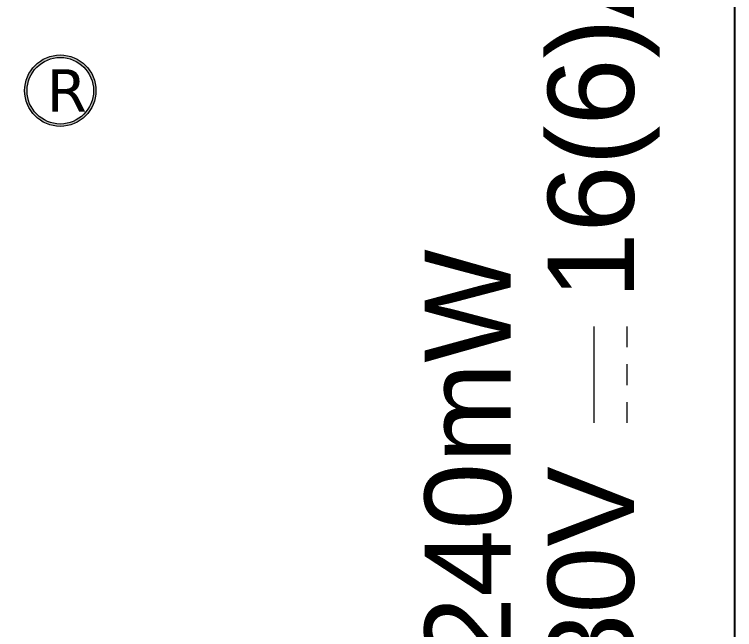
# Model space of a CAD drawing. Header units: millimetres. Extents: x 2517 to 4319, y 573 to 1664.
# Drawn here: x 2976.92 to 2987.38, y 1576.92 to 1585.85 of the extents above; entities that cross this region are included whole.
import ezdxf
from ezdxf.enums import TextEntityAlignment as Align

# ---------------------------------------------------------------- set-up
doc = ezdxf.new("R2010")
doc.units = ezdxf.units.MM
doc.set_wipeout_variables(frame=1)
for name, color, linetype in [('devices', 7, 'Continuous'), ('Enclosure', 7, 'Continuous'), ('Serigraph', 7, 'Continuous')]:
    doc.layers.add(name, color=color, linetype=linetype)
doc.styles.get("Standard").update_dxf_attribs({"font": 'arial.ttf'})

# ---------------------------------------------------------------- blocks, each defined once
blk = doc.blocks.new('ZIO-MB24_ENVOLVENTE')
at = {"layer": 'Enclosure'}
blk.add_lwpolyline([(211.6, 45), (211.6, -45)], dxfattribs=at)
blk = doc.blocks.new('ZIO-MB24_SERIGRAFIA')
at = {"layer": 'Serigraph'}
h = blk.add_hatch(color=256, dxfattribs=at)
h.dxf.hatch_style = 1
h.paths.add_polyline_path([(202.329, 11.25, 1), (201.293, 11.25, 1)])
h.paths.add_polyline_path([(202.294, 11.249, 1), (201.329, 11.249, 1)], flags=16)
at = {"layer": 'Serigraph', "lineweight": 9}
for p, q in [((210.043, 7.528), (210.043, 7.828)), ((210.043, 6.978), (210.043, 7.278)), ((210.043, 6.428), (210.043, 6.728))]:
    blk.add_line(p, q, dxfattribs=at)
blk.add_lwpolyline([(209.563, 6.428), (209.563, 7.828)], dxfattribs=at)
at = {"layer": 'Serigraph', "lineweight": 5}
for centre, radius in [((201.811, 11.25), 0.518), ((201.811, 11.249), 0.483)]:
    blk.add_circle(centre, radius, dxfattribs=at)
at = {"layer": 'Serigraph', "char_height": 1.25, "attachment_point": 1, "rotation": 90}
for s, insert in [('\\pxqc;  OUT: 250V    16(6)A Max/O.   30V     16(6)A Max/O.', (208.888, -23.594)), ('\\pxqc;POWER: 29V       240mW', (207.1, -23.594))]:
    blk.add_mtext_dynamic_manual_height_columns(s, width=45.00001, gutter_width=12.5, heights=[0], dxfattribs=dict(at, insert=insert))
at = {"layer": 'Serigraph', "lineweight": 5, "insert": (201.611, 11.561), "char_height": 0.61446, "attachment_point": 1}
blk.add_mtext_dynamic_manual_height_columns('{\\fVerdana|b0|i0|c0|p34;R}', width=0.56, gutter_width=12.5, heights=[0], dxfattribs=at)
blk = doc.blocks.new('ZIO-MB24_ATT_DEF')
blk.add_wipeout([(0, 45), (211.6, 45), (211.6, -45), (0, -45)])
at = {"layer": 'Enclosure'}
blk.add_blockref('ZIO-MB24_ENVOLVENTE', (0, 0), dxfattribs=at)
at = {"layer": 'Serigraph'}
blk.add_blockref('ZIO-MB24_SERIGRAFIA', (0, 0), dxfattribs=at)
at = {"color": 3, "flags": 2}
blk.add_attdef('REFERENCE', text='', height=2.5, dxfattribs=at).set_placement((35.324, 28.944), align=Align.CENTER)
at = {"color": 3}
blk.add_attdef('PHYSICAL_ADD.', text='', height=2.5, dxfattribs=at).set_placement((160.052, 28.959), align=Align.CENTER)

msp = doc.modelspace()

# ---------------------------------------------------------------- block references
at = {"layer": 'devices'}
msp.add_blockref('ZIO-MB24_ATT_DEF', (2775.777, 1573.49), dxfattribs=at)

doc.saveas('drawing.dxf')
